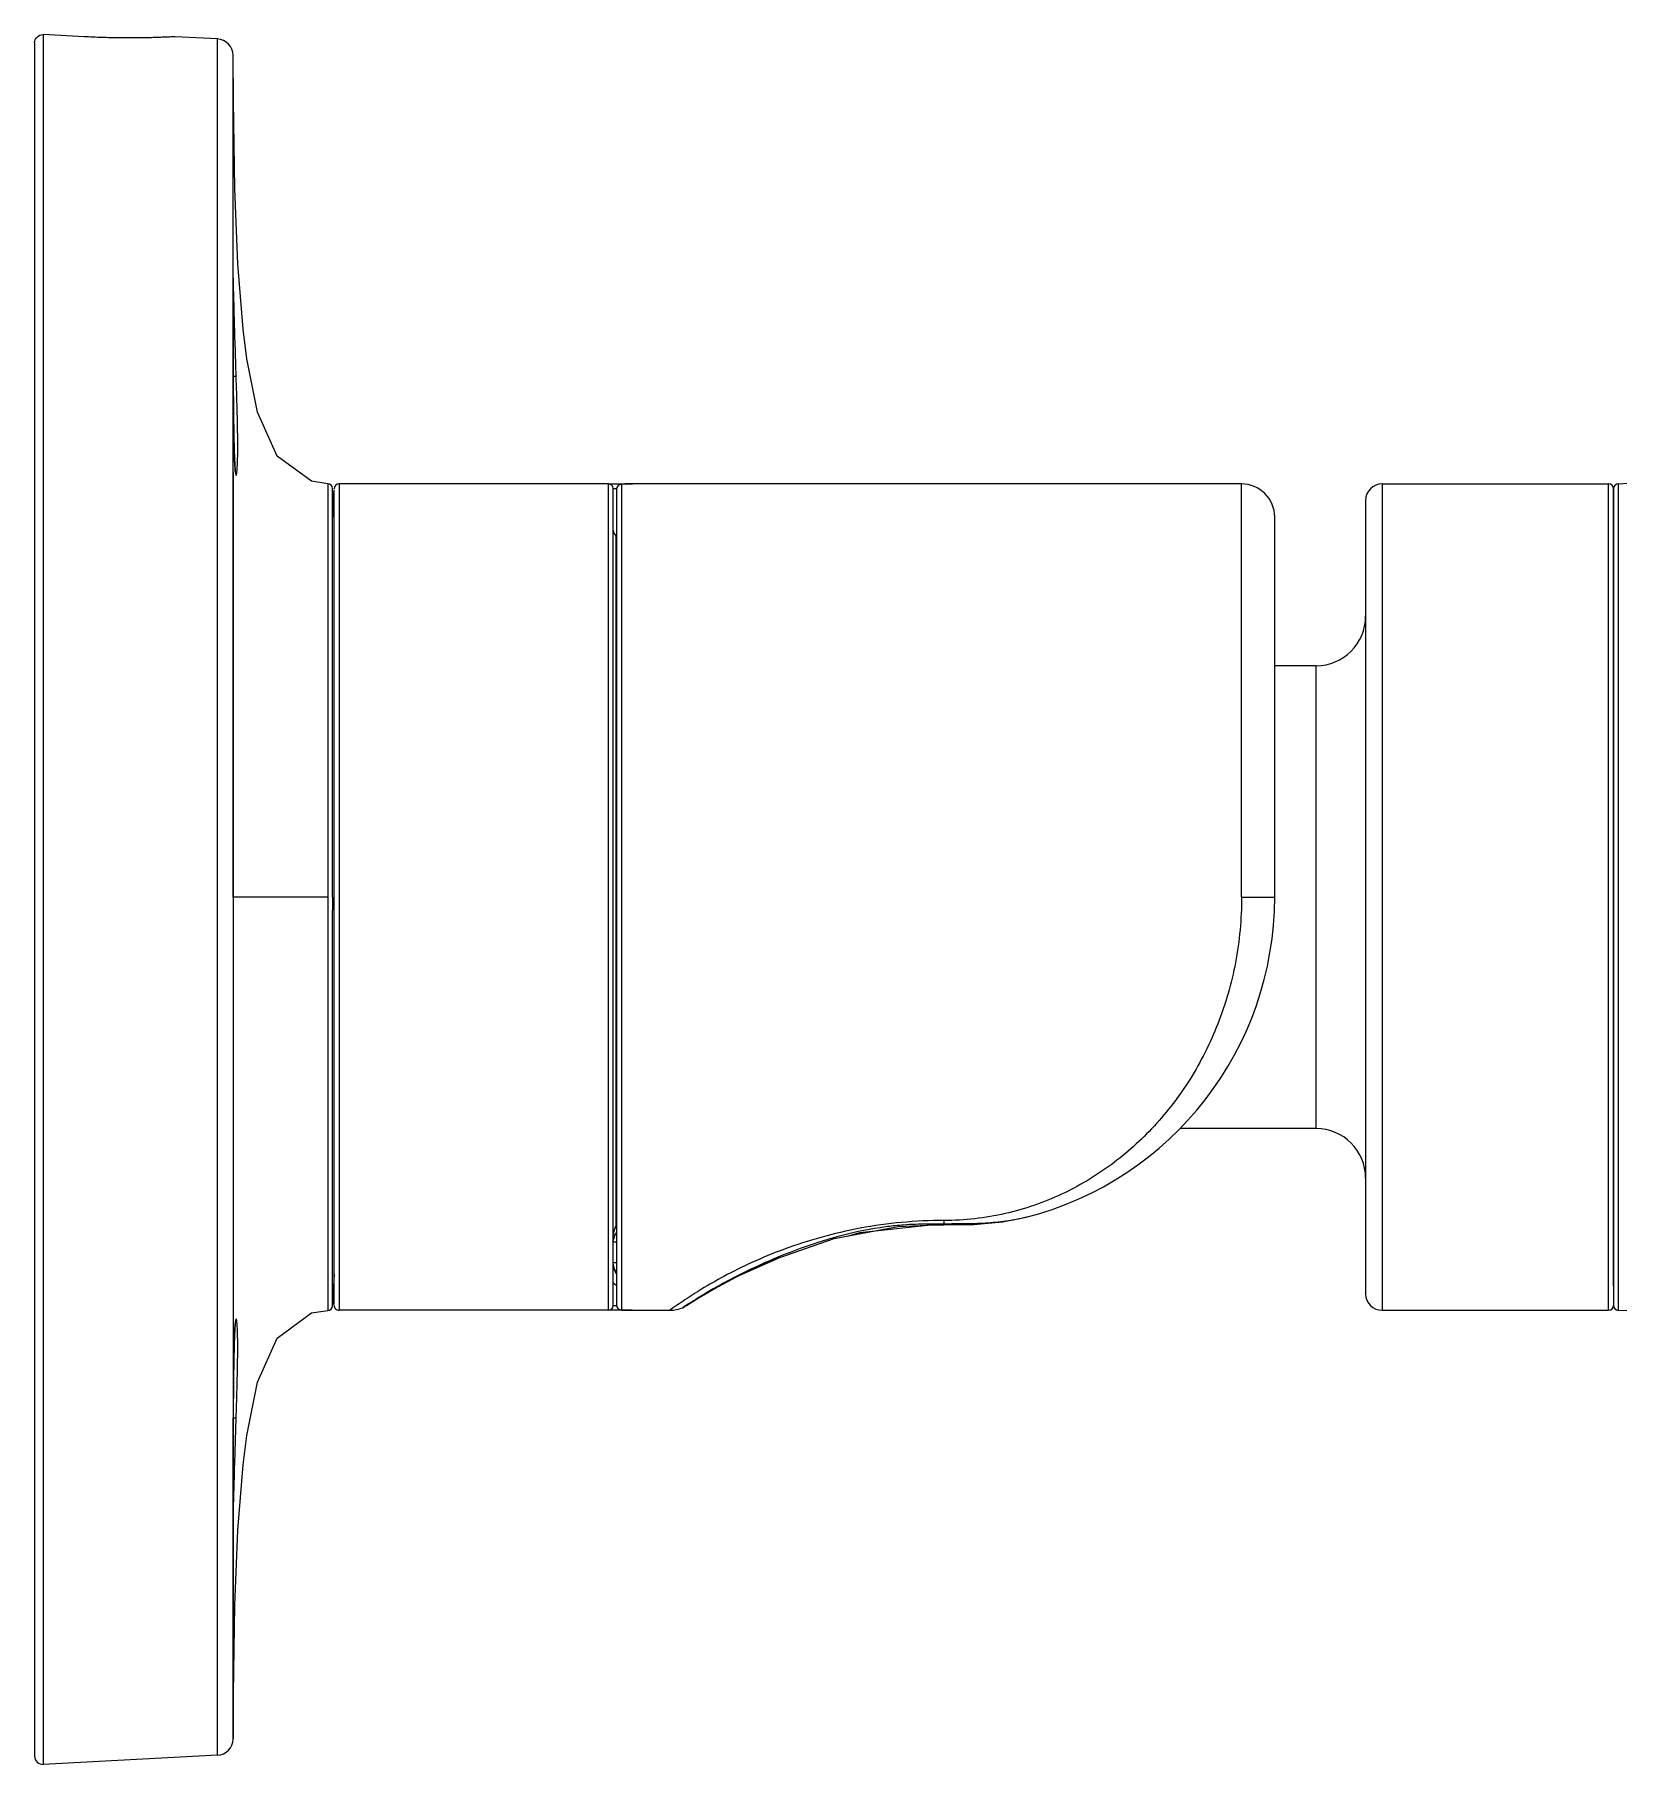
# Model space of a CAD drawing. Header units: metres. Extents: x 29 to 562, y -33 to 369.
# Drawn here: x 96.84001 to 96.86668, y 196.84135 to 196.87049 of the extents above; entities that cross this region are included whole.
import ezdxf

# ---------------------------------------------------------------- set-up
doc = ezdxf.new("R2010")
doc.units = ezdxf.units.M
doc.header["$LTSCALE"] = 2
doc.layers.add('001_Dark_1 10', color=7, linetype='Continuous', lineweight=0)
doc.layers.add('Tuberia', color=1, linetype='Continuous', lineweight=9)

# ---------------------------------------------------------------- blocks, each defined once
blk = doc.blocks.new('Camaras')
at = {"layer": '001_Dark_1 10'}
for p, q in [((-0.0001464716394821153, 0.01442707760261897), (-0.0001464716394821153, -0.014427593966019)), ((0.0006886510948902469, 0.01453059361122655), (0, 0.01456678529447686)), ((0, 0.01456663516822232), (0, -0.01456663516822232)), ((0.002930742624585037, 0.01449371970826974), (0.002219709860526109, 0.01453098335642267)), ((0.002930855220711237, -0.01441303555466789), (0.002930855220711237, 0.01449371380735442)), ((0.003194748927853652, 4.033921410950825e-05), (0.003194543658764815, 0.01421699635480422)), ((0.003199347182885504, 0.01344530090656804), (0.003194654807828101, 0.01421632322123401)), ((0.00319527147428289, 0.01026277086802452), (0.003195640209980866, 0.01037010565946161)), ((0.003196083335183175, 0.01042863898666724), (0.003196067687383675, 0.01042725292577984)), ((0.003196098325361163, 0.01042993394415248), (0.003196083335183175, 0.01042863898666724)), ((0.003195074377799756, 0.01010351766737472), (0.003195071113736958, 0.01009779283836565)), ((0.003195448577969273, 0.009490058372108479), (0.003195065479133063, 0.009873996125264739)), ((0.003195365321630561, 0.009545944084123903), (0.003195383185754963, 0.009533412263380114)), ((0.003196191489109879, 0.009153388493558623), (0.003195448577969273, 0.009490058372108479)), ((0.003197491949833875, 0.008809798921816991), (0.003196191489109879, 0.009153388493558623)), ((0.003198102178203044, 0.008811806448846937), (0.003209811027602427, 0.008812196004925)), ((0.003199294493015259, 0.008507599238186003), (0.003199800992263135, 0.00844174585566293)), ((0.003208237745354836, 0.007796039383691777), (0.00320863214142264, 0.007776969000730105)), ((0.003194648668056743, 0.007190265576156207), (0.0031945436601859, -0.01413631779368529)), ((0.004789860079085884, 0.007002442581182322), (0.004789860073401542, -0.006921764484474124)), ((0.004980119084621037, 0.006999515671424206), (0.004980119084621037, -0.006918837418737667)), ((0.009513114629442043, 0.006999515671424206), (0.004980119084621037, 0.006999515671424206)), ((0.00951310026931651, -0.006918837418737667), (0.009513116366576924, 0.006999515671424206)), ((0.009513114971468895, 0.006999176595769541), (0.009917616138238827, 0.00699917659508742)), ((0.009735744663998958, 0.006993775693473481), (0.009735822456434562, -0.006913114949128385)), ((0.009930680662023406, 0.006999183623548788), (0.009845729382391255, 0.006998917639890578)), ((0.02017485183137069, 0.006999176434277388), (0.009930680659124391, 0.006999175562071969)), ((0.02017484467592112, 4.03391214547355e-05), (0.02017484467592112, 0.006998966018869623)), ((0.0225410333314926, 0.006999696479425666), (0.0225410333314926, -0.006919018226739126)), ((0.0225410333314926, 0.006999696479425666), (0.02635476116097379, 0.006999696479425666)), ((0.02635476116097379, -0.006919018226739126), (0.02635476116097379, 0.006999696479425666)), ((0.02651865646583929, -0.006920144785652838), (0.02651862534918337, 0.007000817839838192)), ((0.004896601442510473, 0.00638269289183313), (0.004868282078120956, 0.006923058554690442)), ((0.004868282078120956, 4.033912634326953e-05), (0.004868282078120956, 0.00692304655919429)), ((0.004896601831546832, -0.006819205658899818), (0.004896601809491585, 0.006899883906868354)), ((0.009596238242750132, 0.006924898248740874), (0.009596635170112222, 0.006915802952306649)), ((0.009652303518805638, 0.006915802944689631), (0.009596628169902033, 0.006915802944689631)), ((0.009596628654776396, -0.00683530369585128), (0.009596628654776396, 0.006916060396264356)), ((0.009652303513632887, 0.00691037304457609), (0.009652303513632887, -0.006829680950744432)), ((0.02226265903738067, 0.00672124729894108), (0.02226265903738067, -0.006640569046254541)), ((0.02643827344923011, 0.006916930843914315), (0.02643827344923011, -0.006836266254850898)), ((0.02643827344923011, -0.00650575736969472), (0.02643827344923011, 0.006916172018208044)), ((0.02073160041970823, 4.033926202851035e-05), (0.02073160041970823, 0.006442311691529312)), ((0.00963739559381338, 0.006123805974965535), (0.00963739559381338, -0.005498628643266557)), ((0.009652303513632887, 0.006108898045255273), (0.009637395593756537, 0.006123805974965535)), ((0.02142753842480261, 0.00393746156160546), (0.02073160041970823, 0.00393746156160546)), ((0.02142753614884896, -0.003856783308918921), (0.02142753566846523, 0.00393746156160546)), ((0.004789863058533683, 4.033912861700628e-05), (0.003194654807828101, 4.033913094758645e-05)), ((0.004868277018658773, 4.033912634326953e-05), (0.004868279526931474, -0.0001775687658494007)), ((0.02017485816247699, 4.035309765981765e-05), (0.02073160882332559, 4.031336962384557e-05)), ((0.004868282035147331, -0.006842369126076164), (0.004868279526931474, -0.0001775687658494007)), ((0.02142753900170646, -0.003856783308918921), (0.01913685408584342, -0.003856900991394241)), ((0.009637395636275414, -0.005498628588810561), (0.009651302843110443, -0.005491565568576107)), ((0.013749505738474, -0.005605668481251769), (0.01488729869942063, -0.005482807707352322)), ((0.0148872887654079, -0.005482836819766135), (0.0148870447891909, -0.005466487231018391)), ((0.01516374836921841, -0.005406279772472544), (0.01516376068661884, -0.005481225218119334)), ((0.009596628654776396, -0.005772992809824018), (0.009600764177662313, -0.005725187210686045)), ((0.009652303513632887, -0.005772992780038066), (0.009596628654776396, -0.005772992780038066)), ((0.01353993808686482, -0.005667329551698685), (0.013749505738474, -0.005605668481251769)), ((0.00959978028953401, -0.006158193981633531), (0.009596628654776396, -0.006116423617555711)), ((0.009596628654776396, -0.006116423614599853), (0.009652303513632887, -0.006116423614599853)), ((0.01156667033671965, -0.006402484123640306), (0.01241223722587392, -0.006022208291739162)), ((0.004896602887185963, -0.006301987073385362), (0.004868282035147331, -0.00684238112197022)), ((0.01097411239169332, -0.00674311291558638), (0.01156667033671965, -0.006402484123640306)), ((0.00951310026931651, -0.006918837418737667), (0.004980119084621037, -0.006918837418737667)), ((0.009916424629295761, -0.006918498237467929), (0.009513087632967654, -0.006918498237467929)), ((0.009596424307915186, -0.006842099684291725), (0.00959660675135865, -0.006835197224376088)), ((0.00959662148886764, -0.006835074069641678), (0.009652305539589179, -0.006835069672689542)), ((0.01076501481816194, -0.006874634314470995), (0.01078698018477553, -0.006862966364195699)), ((0.01085666704136656, -0.006815402912280888), (0.01076501681524178, -0.006874639053961573)), ((0.01076994626299665, -0.00687139136672954), (0.01076501681524178, -0.006874639053961573)), ((0.01088363311635021, -0.006798585719906214), (0.01078588532504909, -0.006861258770328504)), ((0.01088472552407893, -0.006800361505582941), (0.01097411239169332, -0.00674311291558638)), ((0.0225410333314926, -0.006919018226739126), (0.02635476116097379, -0.006919018226739126)), ((0.003200475806920622, -0.008731206984435858), (0.003209811029023513, -0.00873151791185478)), ((0.003195278510190747, -0.0095305000517385), (0.003195989625737639, -0.009146826163004107)), ((0.003195041949311417, -0.009901314536165273), (0.003195278510190747, -0.0095305000517385)), ((0.003195242590663838, -0.01016790176166182), (0.003195041949311417, -0.009901314536165273)), ((0.003195451832880281, -0.01024649065297467), (0.003195242590663838, -0.01016790176166182)), ((0.003194547116379454, -0.01410200307745413), (0.003194601365123617, -0.01037957128815492)), ((0.003195896122804243, -0.01032744023515875), (0.003195451832880281, -0.01024649065297467)), ((0.003196276586038493, -0.01036040879230882), (0.003195896122804243, -0.01032744023515875)), ((0.003196148788504161, -0.01035392018505377), (0.003196174152208187, -0.01035584450116289)), ((0.003196174152208187, -0.01035584450116289), (0.003196194668475982, -0.01035734166956104)), ((0.002930742624585037, -0.01441304145564004), (0, -0.01456663516822232))]:
    blk.add_line(p, q, dxfattribs=at)
for points in [[(0.004789863058533683, 0.007001437379727804), (0.004516378494940909, 0.007043560200742149), (0.003936860337375947, 0.00746604175449761), (0.003608856789014681, 0.008207745056012072), (0.003425766791508522, 0.009105847520942234), (0.003363939671146454, 0.00960377936442569), (0.003276929615537938, 0.01070421972255531), (0.003225285638279729, 0.01196889718372063), (0.003199347182885504, 0.01344530090656804)], [(0.003195065479133063, 0.009873996125264739), (0.003195171667584873, 0.01020554125429385), (0.00319527147428289, 0.01026277086802452)], [(0.003195640209980866, 0.01037010565946161), (0.003196056500200939, 0.01042458171801286), (0.003196300752165371, 0.01044256431609369), (0.00319655298443422, 0.0104546329499442), (0.003196688326909225, 0.01045893375030005)], [(0.003236492292842286, 0.007190266180799654), (0.003235916432402064, 0.007193295219991569), (0.003232683111491497, 0.007216847874786936), (0.003228600808881765, 0.00725990284675504), (0.003224300001591018, 0.007322178345219754), (0.003219979486061675, 0.007405734329125835), (0.003215742727036286, 0.007513468868040718), (0.003211677420836168, 0.007648730963154549), (0.003207874088275275, 0.007815395617541299), (0.003204431772019234, 0.008017766818312566), (0.00320145573488162, 0.00826036674462216), (0.003199016680582645, 0.008547515629771851), (0.003197491951141274, 0.008809798921930678)], [(0.00975352080229186, 0.006996973456665501), (0.009739490403262607, 0.006996010150288612), (0.009711796813746787, 0.006990948044659717)], [(0.009845729382391255, 0.006998917639890578), (0.009791444093877999, 0.006998229807123835), (0.00975352080229186, 0.006996973456665501)], [(0.009711796813746787, 0.006990948044659717), (0.009673974234829075, 0.00696675463686347), (0.009652503714619343, 0.006916255961670004), (0.009652305115366744, 0.00691045150082914)], [(0.01078729310637527, -0.006862769294883719), (0.01082970427870578, -0.006835145473047533), (0.01114914153566815, -0.006636225907897142), (0.01181569707392782, -0.006276763372767391), (0.01226973913531992, -0.006071563510403166), (0.01331753105233702, -0.00570865339054194), (0.01439171995406241, -0.005509066137420859), (0.0148872891277847, -0.005482813090935679)], [(0.0148872887654079, -0.005482836819766135), (0.01497142810040941, -0.005482016564286596), (0.01508367335759431, -0.005481361759308356), (0.01516376784809381, -0.005481229808339094)], [(0.01496888933530727, -0.005482041314138542), (0.01508449115164012, -0.005481361396817874), (0.01516430862136531, -0.005481234553002423)], [(0.0151637606982149, -0.005481225243244126), (0.01566527514148675, -0.005471161275835357), (0.01614836484048965, -0.005429440625761117), (0.01654846192565174, -0.005352295338724389)], [(0.003194654808737596, -0.01413564465931927), (0.003199347185500301, -0.01336462237944147), (0.003225285644134601, -0.01188821871554069), (0.003276929625087632, -0.01062354130479548), (0.003363939683993067, -0.0095231009908332), (0.003425766806060437, -0.009025169167642844), (0.003608856806920357, -0.008127066740854616), (0.003936860356077432, -0.007385363475606255), (0.004516378500738938, -0.006962881946463995), (0.0047898630544978, -0.006920759127211795)], [(0.009652305120994242, -0.006829768855112661), (0.00965251164188885, -0.006835691069994709), (0.00967416671466026, -0.006886288437300436), (0.009711932415825686, -0.006910312757980819)], [(0.009711932415825686, -0.006910312757980819), (0.009739897401061626, -0.006915367889206436), (0.009754149950595092, -0.006916328156904683)], [(0.009754149950595092, -0.006916328156904683), (0.009792494798659845, -0.006917572926425919), (0.009847170654040838, -0.00691824973333155), (0.009916514338044635, -0.00691849855937221), (0.0105486425284198, -0.006918498129294903)], [(0.003203440329912155, -0.00800899676292488), (0.003207404932709323, -0.007758762060660729), (0.003211022795255758, -0.00759342608361635), (0.003214899906197388, -0.007457888425477677), (0.003218954251337891, -0.007348536385592297), (0.003221023134415191, -0.007302730821180603), (0.003225192293200507, -0.007227086174708575), (0.003229310217420789, -0.007170646547791648), (0.003233178494326694, -0.007131928371762797), (0.003236296056229548, -0.007110588046003841)], [(0.003195989625737639, -0.009146826163004107), (0.003197030840169646, -0.008832393249605275), (0.00319749195125496, -0.008729120680158076)], [(0.003196744771287285, -0.01037957131919143), (0.003196675567266993, -0.01037790597828803), (0.003196483140470718, -0.01037116088494372), (0.003196276586038493, -0.01036040879230882)]]:
    blk.add_lwpolyline(points, dxfattribs=at)
for centre, radius, start, end in [((0.002916173462494953, 0.0142157235350453), 0.0002783731061884331, 0.2619773766003065, 86.99183545054348), ((0.2362623971698099, 0.009850635427682164), 0.2330672298671799, 180.0779841682782, 180.2558734902649), ((0.1150033280032403, 0.009325786801611002), 0.1118070272390861, 180.2644200625061, 180.4192859234184), ((0.02643831855249346, 0.009632815656260618), 0.002633094266222685, 271.7476493544958, 327.7527800266673), ((0.0074836926381181, 0.007570603736922976), 0.0042667988616766, 183.3247344056375, 183.4891071311903), ((0.004784884687978774, 0.006919078583877081), 8.351233795451768e-05, 2.917839844944612, 86.58448290465634), ((0.004980114212514763, 0.006915912415621506), 8.351227832674389e-05, 90.0000241110675, 180.0000241110675), ((0.009513114630010477, 0.006916084275047751), 8.351172695077953e-05, 6.052793348228108, 90.00000000488534), ((0.009735821107199172, 0.006910225730706543), 8.356532196390298e-05, 90.0488548340922, 132.4097552612963), ((0.02017483735954784, 0.006442418546470208), 0.000556761353962009, 359.9978704932297, 89.99851119377291), ((0.0225410333314926, 0.006721322185313738), 0.0002783742941228959, 90, 180), ((0.02635476116097379, 0.00691618419116935), 8.351228823686875e-05, 0, 90), ((0.02652176009416962, 0.006917392244730536), 8.348856392683929e-05, 92.12718291853002, 180.6174440999113), ((0.009735719787045127, 0.006910339642075769), 8.341289828618057e-05, 135.7179071438045, 179.9775149176137), ((0.009735430721661942, 0.006910637936101693), 8.299768766023524e-05, 132.4026900421461, 135.7260040100733), ((0.009735815801889203, 0.006222226117955643), 0.0001391871470614479, 179.9974528937481, 224.9999810636176), ((0.02142759745123612, 0.004772575621331043), 0.0008351496760058467, 270, 359.997125675188), ((0.01516411453724231, 4.033912634326953e-05), 0.005567485882457916, 284.397524236221, 1.396553571749433e-06), ((0.02142759822606877, -0.004691897620119789), 0.0008351499438019175, 0.002891576873397854, 90), ((0.00988481608243319, -0.005660454812954185), 0.000288187457274113, 144.1235061724544, 179.9740238408218), ((0.00991261120384479, -0.005692226101160713), 0.0003364871583280574, 140.7327054438301, 144.8759426472628), ((0.01489143833896378, -0.01083900767062573), 0.005372023442510806, 94.33985842427853, 95.87923934610407), ((0.01490710226789815, -0.01106497933650985), 0.005598532710291433, 90.20527072836907, 94.3247037655268), ((0.01517343855124409, -0.07971664414540669), 0.07425070924373359, 90.00747172642856, 90.22099727392474), ((0.009875681654705204, -0.00577310073228432), 0.0002790461817710321, 158.0944464318275, 170.1136354560334), ((0.00987576146428637, -0.005773431871972434), 0.0002792439078030058, 143.2965403302959, 158.0375174373686), ((0.01526167118879584, -0.01263513123709004), 0.007208170006934355, 105.3010668875782, 106.3103851172215), ((0.01613818185404625, -0.015121813332172), 0.00984690854329942, 113.715199302457, 115.4884535165036), ((0.0160451234586958, -0.01490981673796909), 0.009615386585762956, 112.7555223323049, 113.7155740236068), ((0.009875554864606784, -0.006140574963836798), 0.0002789262106344694, 179.99559660796, 216.7824021205962), ((0.01596630025579771, -0.01474689789867512), 0.009434692367338184, 117.3675563040751, 120.5855994736341), ((0.0159298472987075, -0.01468561899488918), 0.009363515682871325, 115.4863080772726, 117.3418363468227), ((0.009881222484523278, -0.006130421408414577), 0.000434296236292944, 229.0579999739079, 237.9313702004957), ((0.01578790587950607, -0.01444858514562952), 0.009087112530818743, 120.5743425373216, 121.5517444310186), ((0.0225410333314926, -0.006640643932627199), 0.0002783742941228959, 180, 270), ((0.0047848846428451, -0.006838400486998353), 8.351234034853661e-05, 273.4155441345032, 357.081703365248), ((0.004980114233546828, -0.006835234167539284), 8.351227863295561e-05, 179.9999759693776, 269.9999759697033), ((0.009513031216272338, -0.00683532710999657), 8.350966403023548e-05, 269.9514562177135, 355.3563695079081), ((0.009735713773409316, -0.006829632483544401), 8.341012501011282e-05, 180.0335342957571, 224.0278589048357), ((0.009735419896912845, -0.006829936206798948), 8.298773836810128e-05, 224.0181026495416, 226.0808537678739), ((0.009735793726065367, -0.006829551844106163), 8.352390604884682e-05, 226.0790249063317, 270.0151451172159), ((0.01558393399949409, -0.01393351439159574), 0.008635249881768265, 123.6125885572414, 125.6694876160512), ((0.01694195257488218, -0.01631968719973997), 0.01128548270307728, 121.5738446666153, 122.6301198821961), ((0.02635476116097379, -0.006835505938482811), 8.351228823686875e-05, 270, 0), ((0.02652175544562851, -0.006836713788544557), 8.348853188595802e-05, 179.3955444258466, 267.8727705759136), ((0.02643831852014955, -0.009552137423128215), 0.002633094303970239, 32.24721995779828, 88.25301162527556), ((0.08591847616349924, -0.009053426663712116), 0.08272162046990619, 179.276582257631, 179.7753743231612), ((0.2068841084737301, -0.009683857734700041), 0.2036888546144751, 179.7314404242294, 179.9347047046482), ((0.002916173462494953, -0.01413504528235876), 0.0002783731061884331, 273.0081645550009, 359.738086108301), ((-7.284492426151701e-06, -0.01442763877227549), 0.0001391871470614479, 180, 272.9999999975889)]:
    blk.add_arc(centre, radius, start, end, dxfattribs=at)
for points, knots in [([(-0.0001464714463850214, 0.01442707859021652), (-0.0001464714463850214, 0.01446269541443712), (-0.0001170377995549643, 0.01453691651650502), (-4.2886544463272e-05, 0.01456704980600421), (-7.284470655122277e-06, 0.01456704980600421)], [0, 0, 0, 0, 0.5001035568, 1, 1, 1, 1]), ([(0.00221969608389827, 0.01453097363818756), (0.002220214115709496, 0.01453130391561785), (0.002215004154038525, 0.01453029276891016), (0.00221214453193852, 0.01453085574243573), (0.002201432431775174, 0.01452988675404754), (0.002189255996256634, 0.0145294342533191), (0.002172539047705868, 0.01452851691604451), (0.00214361528014706, 0.01452712394828382), (0.002098562495007172, 0.01452499058953549), (0.002034556216813144, 0.01452224389365142), (0.00195753828359102, 0.0145193120041256), (0.001868319037441779, 0.01451642852939017), (0.001727492309669287, 0.01451280122884668), (0.001528244055236883, 0.01450998307186069), (0.00126682779392695, 0.01451076136200413), (0.0009832775886025047, 0.01451704796133413), (0.0007880801221631373, 0.01452535378874131), (0.0006886512428536662, 0.014530593603439)], [0, 0, 0, 0, 0.0012032577, 0.0048134923, 0.0108299808, 0.0192368427, 0.0300055792, 0.0431073257, 0.0761933308, 0.1181853724, 0.168649165, 0.2271215459, 0.2930236715, 0.4445517379, 0.617382054, 0.8049933733, 1, 1, 1, 1]), ([(0.003196067687383675, 0.01042725292577984), (0.003195869577268695, 0.01040947896601097), (0.003195169327625536, 0.01030156811086158), (0.003195127335061443, 0.01019365507764292), (0.003195074377799756, 0.01010351766737472)], [0, 0, 0, 0, 0.1647173918, 1, 1, 1, 1]), ([(0.003199796134254029, 0.01043261590100997), (0.003199315986194051, 0.01044614171203762), (0.003197050207234042, 0.01050105907276588), (0.003196267218697812, 0.01044434627263513), (0.003196098325361163, 0.01042993394415248)], [0, 0, 0, 0, 0.4842743943, 1, 1, 1, 1]), ([(0.003247117210150918, 0.008813529746561244), (0.003236267485306143, 0.009158996827096644), (0.003221678701152086, 0.009627977677354238), (0.003207061219882235, 0.01016770268833511), (0.003202305096806413, 0.01036193821292386), (0.003199796134254029, 0.01043261590100997)], [0, 0, 0, 0, 0.6401565641, 0.8690150917, 1, 1, 1, 1]), ([(0.003195071113736958, 0.01009779283836565), (0.003195049075202405, 0.01005793483702178), (0.003195013549714076, 0.00987398520655347), (0.003195162679844543, 0.009690035560282695), (0.003195365321630561, 0.009545944084123903)], [0, 0, 0, 0, 0.2166789262, 1, 1, 1, 1]), ([(0.003209811027602427, 0.008812196004925), (0.003214521967322526, 0.008812353660090366), (0.003226949002907986, 0.008812903667291039), (0.00323942374490116, 0.008812778949248923), (0.003247116859881771, 0.008813529689660982)], [0, 0, 0, 0, 0.378806362, 1, 1, 1, 1]), ([(0.003257263675720878, 0.007179752830296593), (0.003261143896054364, 0.007206431039975314), (0.003266302330303006, 0.007275239779318099), (0.003271475519966316, 0.007400016149830435), (0.003273808267977074, 0.007566133341271097), (0.003273180894268535, 0.007855357706176846), (0.003263905018854985, 0.00827524963673909), (0.003253122669889308, 0.008626889091800649), (0.003247117210150918, 0.008813529746561244)], [0, 0, 0, 0, 0.0494776444, 0.1264665883, 0.2292482331, 0.3543226903, 0.6572814653, 1, 1, 1, 1]), ([(0.003199800992263135, 0.00844174585566293), (0.003200263629707933, 0.008384208098192403), (0.00320220707902763, 0.00816896285445523), (0.003205028204831706, 0.007953721596692276), (0.003208237745354836, 0.007796039383691777)], [0, 0, 0, 0, 0.267309718, 1, 1, 1, 1]), ([(0.00320863214142264, 0.007776969000730105), (0.003209581047826759, 0.00773180967834719), (0.003213196763795167, 0.007580494716847852), (0.00321791394230786, 0.007429166319667502), (0.003224075339119281, 0.007323150726023187)], [0, 0, 0, 0, 0.2984154571, 1, 1, 1, 1]), ([(0.00322480277145587, 0.007310931578189184), (0.00322669831047051, 0.007279855568555149), (0.003230442864150973, 0.007230357519148356), (0.003235766934892581, 0.007180773886801717), (0.003239855133813307, 0.007162662319473156)], [0, 0, 0, 0, 0.6264213047, 1, 1, 1, 1]), ([(0.003239855133813307, 0.007162662319473156), (0.003240483042247888, 0.007159880554951314), (0.003241692297251575, 0.007155116817131102), (0.003243628001712295, 0.007150002702047686), (0.003246010823033885, 0.00714615958005993), (0.003249644726281531, 0.00714753747209329), (0.003251256318719697, 0.007151978571215523), (0.003253501011499793, 0.007158505053808994), (0.003255439229519652, 0.007168197427432688), (0.003256655489792593, 0.007175571286239801), (0.003257263675720878, 0.007179752830296593)], [0, 0, 0, 0, 0.1597917063, 0.2673453783, 0.3274890592, 0.370691617, 0.4501926231, 0.5801769576, 0.7632308996, 1, 1, 1, 1]), ([(0.009930551005879806, 0.006998964814982855), (0.009917818802250622, 0.006998964083862802), (0.009892837686606981, 0.006998935946427309), (0.009856614621980953, 0.006998795181203832), (0.00982331186492047, 0.00699852771842302), (0.009794208742903265, 0.006998102386404526), (0.00977042019064811, 0.00699747907410142), (0.009754262293256488, 0.006996748107241046), (0.009744748162404449, 0.00699595211639803), (0.009740074275839561, 0.006995360129423034), (0.009737421060265206, 0.006994767738063956), (0.009735873430997799, 0.006994192145469924), (0.009735744663998958, 0.006993775693473481)], [0, 0, 0, 0, 0.1956451267, 0.3838667953, 0.556599843, 0.7074365714, 0.830987196, 0.9225963332, 0.9552028439, 0.9786534863, 0.9933018117, 1, 1, 1, 1]), ([(0.02017485179925416, 4.033938719771868e-05), (0.02017483377329654, -0.0003281968035651062), (0.02010670707335294, -0.001058051939736515), (0.01980837187511497, -0.002095700532237288), (0.01934100491934032, -0.00302889499451453), (0.01873051536432513, -0.003831416833435242), (0.01799691323543584, -0.004491272027365767), (0.01714848306448857, -0.004998438248748016), (0.01619268485836756, -0.005328965775930783), (0.0155102033189678, -0.00540632572133859), (0.01516375191687303, -0.005406254154507906)], [0, 0, 0, 0, 0.1347677243, 0.2662015159, 0.3926681052, 0.5142356838, 0.6328073184, 0.7513492311, 0.8733083232, 1, 1, 1, 1]), ([(0.00963739559381338, -0.005498628662934379), (0.009630765713666278, -0.005510742031191285), (0.009607440313459392, -0.005561622616625073), (0.009596628654776396, -0.005618231552574571), (0.009596628654776396, -0.005660324157560126)], [0, 0, 0, 0, 0.247023573, 1, 1, 1, 1]), ([(0.01516375188583652, -0.005406341646477131), (0.01492596409838143, -0.005406343933231028), (0.01445347290933796, -0.005427847512322614), (0.01376011973235336, -0.00552586907608088), (0.0130996097817615, -0.005677594031766375), (0.01248995389221363, -0.005876371804077962), (0.01194572859651544, -0.006099490614843717), (0.0114825774851397, -0.006330555207028965), (0.01110994236779561, -0.006543800516311649), (0.01089525865904761, -0.006681162596663626), (0.01080367953147743, -0.006742081450823889)], [0, 0, 0, 0, 0.1542274536, 0.3062260351, 0.4536002968, 0.5932052006, 0.7216641724, 0.8347456784, 0.9286611472, 1, 1, 1, 1]), ([(0.01434117065531382, -0.005495241082968505), (0.01425627604044166, -0.005503985936144318), (0.01392550129531855, -0.005545989930027417), (0.01359871557912129, -0.005617042711975273), (0.01335949992068208, -0.005682472801964877)], [0, 0, 0, 0, 0.2560215103, 1, 1, 1, 1]), ([(0.01654846391375031, -0.005352302618433669), (0.01643618582039608, -0.005381131067139222), (0.01620767190337347, -0.005424439777328871), (0.01586063336299048, -0.005454897158102767), (0.01551231952385024, -0.005466248635599413), (0.01527995077611877, -0.005464600586577717), (0.01516374761115458, -0.005465935224975738)], [0, 0, 0, 0, 0.2496662397, 0.4995660824, 0.749707409, 1, 1, 1, 1]), ([(0.01323732387055543, -0.005717058327348923), (0.01315579192180394, -0.005740910262687748), (0.0128476247028857, -0.005836925641148127), (0.01254517491872775, -0.005950882494602183), (0.01232589342515666, -0.006042856314564915)], [0, 0, 0, 0, 0.2632141422, 1, 1, 1, 1]), ([(0.009735822456434562, -0.006913114949128385), (0.00973592856888672, -0.006913531911067139), (0.009737506699934784, -0.006914110548137842), (0.009740143433816684, -0.006914692337346651), (0.00974485492599797, -0.006915284856717108), (0.009754387184386815, -0.006916075877171579), (0.009770568470969465, -0.006916806376324303), (0.009794358725969232, -0.006917426748344724), (0.00982344766720189, -0.006917850883866095), (0.009856716644776498, -0.006918117249284705), (0.009892892337688863, -0.006918258042873049), (0.0099178374836697, -0.006918286244086858), (0.009930550894125645, -0.006918286659328032)], [0, 0, 0, 0, 0.0066139641, 0.021341314, 0.0449509585, 0.0776997076, 0.1694669431, 0.2930849014, 0.4439079453, 0.6165327804, 0.8045657765, 1, 1, 1, 1]), ([(0.003247117206342409, -0.00873285161500803), (0.003250146247751218, -0.008639983146537134), (0.003255789265722342, -0.008456861368671298), (0.00326352666195362, -0.008188513211649706), (0.003269591753678469, -0.007935438406747153), (0.003273218784670462, -0.007704947765574843), (0.003273873324530996, -0.007503329295929007), (0.003272055207446556, -0.007356057283431028), (0.003268934014954539, -0.007256775779495683), (0.003266132552710133, -0.007197749132018316), (0.003262845242659296, -0.007149543817860149), (0.00325964072970919, -0.007116279402367809), (0.003256758315615116, -0.007095229333771158), (0.003254745762490074, -0.00708380566615574), (0.003252704028511744, -0.007075033357665461), (0.003250719252207546, -0.007069687664596813), (0.003248556287701376, -0.007065660287395303), (0.003244833185817697, -0.00706651944167902), (0.003243120870081384, -0.007070879524434304), (0.003240862873838068, -0.007077077861396219), (0.003238839126538551, -0.007086518201703029), (0.003235665264242016, -0.007104575102943045), (0.00323211405333268, -0.007134363783535491), (0.00322817636435957, -0.007178386672450188), (0.003224450004381652, -0.007233490974925871), (0.003220937286755543, -0.007299510022647837), (0.003217687366031896, -0.007375955880007723), (0.00321467303871259, -0.007461862342182712), (0.003210809947063353, -0.007592993492806954), (0.00320676014325727, -0.007776281273407903), (0.003204496597675188, -0.00792807528679873), (0.003203449198224462, -0.008009009457424554)], [0, 0, 0, 0, 0.1065402136, 0.2100680456, 0.3078171362, 0.3967990453, 0.4743775722, 0.5389892702, 0.5656627501, 0.5882654274, 0.6067456888, 0.6210485941, 0.6265989304, 0.6310618097, 0.6344285309, 0.6367106099, 0.6380049842, 0.638866505, 0.6404120008, 0.6429800293, 0.6466290758, 0.6513644857, 0.66405762, 0.6809658759, 0.7020623003, 0.7273723663, 0.7567722878, 0.7897925098, 0.8259336117, 0.9071925844, 1, 1, 1, 1]), ([(0.003200108824955805, -0.01034339515555871), (0.003202588552198904, -0.01027012346034439), (0.003207420176295273, -0.01007358725249219), (0.00322198374249183, -0.009536709811328592), (0.003236458136882447, -0.00907316956764248), (0.003247117206342409, -0.00873285161500803)], [0, 0, 0, 0, 0.1365048955, 0.3660409608, 1, 1, 1, 1]), ([(0.003209811029023513, -0.00873151791185478), (0.003214521966242501, -0.008731675567474895), (0.00322694899881526, -0.008732225583827358), (0.003239423742286363, -0.008732100835146639), (0.003247116854652177, -0.00873285160568571)], [0, 0, 0, 0, 0.378806227, 1, 1, 1, 1]), ([(0.003195386127572419, -0.009451730322638241), (0.003195103916596054, -0.00964569156914763), (0.003195356584171805, -0.009946415848247625), (0.00319477141022162, -0.0102471599480225), (0.003196148788504161, -0.01035392018505377)], [0, 0, 0, 0, 0.6449675184, 1, 1, 1, 1]), ([(0.003196194668475982, -0.01035734166956104), (0.003196352921463586, -0.01036869068647661), (0.003197903955481252, -0.01041867958005582), (0.00319956733392246, -0.01035939528875929), (0.003200108824955805, -0.01034339515555871)], [0, 0, 0, 0, 0.4148524666, 1, 1, 1, 1])]:
    blk.add_open_spline(points, degree=3, knots=knots, dxfattribs=at)
for points in [[(-7.284470655122277e-06, 0.01456704980600421), (-4.855059728470223e-06, 0.01456704980600421), (-2.417242569663358e-06, 0.01456702860829751), (-1.597413756826427e-09, 0.01456677035272946)], [(0.00965188127725014, -0.006282882160377312), (0.009624935037493287, -0.006246786901641599), (0.009606560961515243, -0.006202724600285592), (0.00959979517483589, -0.006158191560047044)], [(0.01054864244389364, -0.006918444919193689), (0.01062224418041069, -0.00691843493237343), (0.01069723661021271, -0.006903218601593153), (0.01076505464806132, -0.0068746191356297)]]:
    blk.add_open_spline(points, degree=3, dxfattribs=at)

msp = doc.modelspace()

# ---------------------------------------------------------------- block references
at = {"layer": 'Tuberia'}
msp.add_blockref('Camaras', (96.84016107120942, 196.855919617854), dxfattribs=at)

doc.saveas('drawing.dxf')
